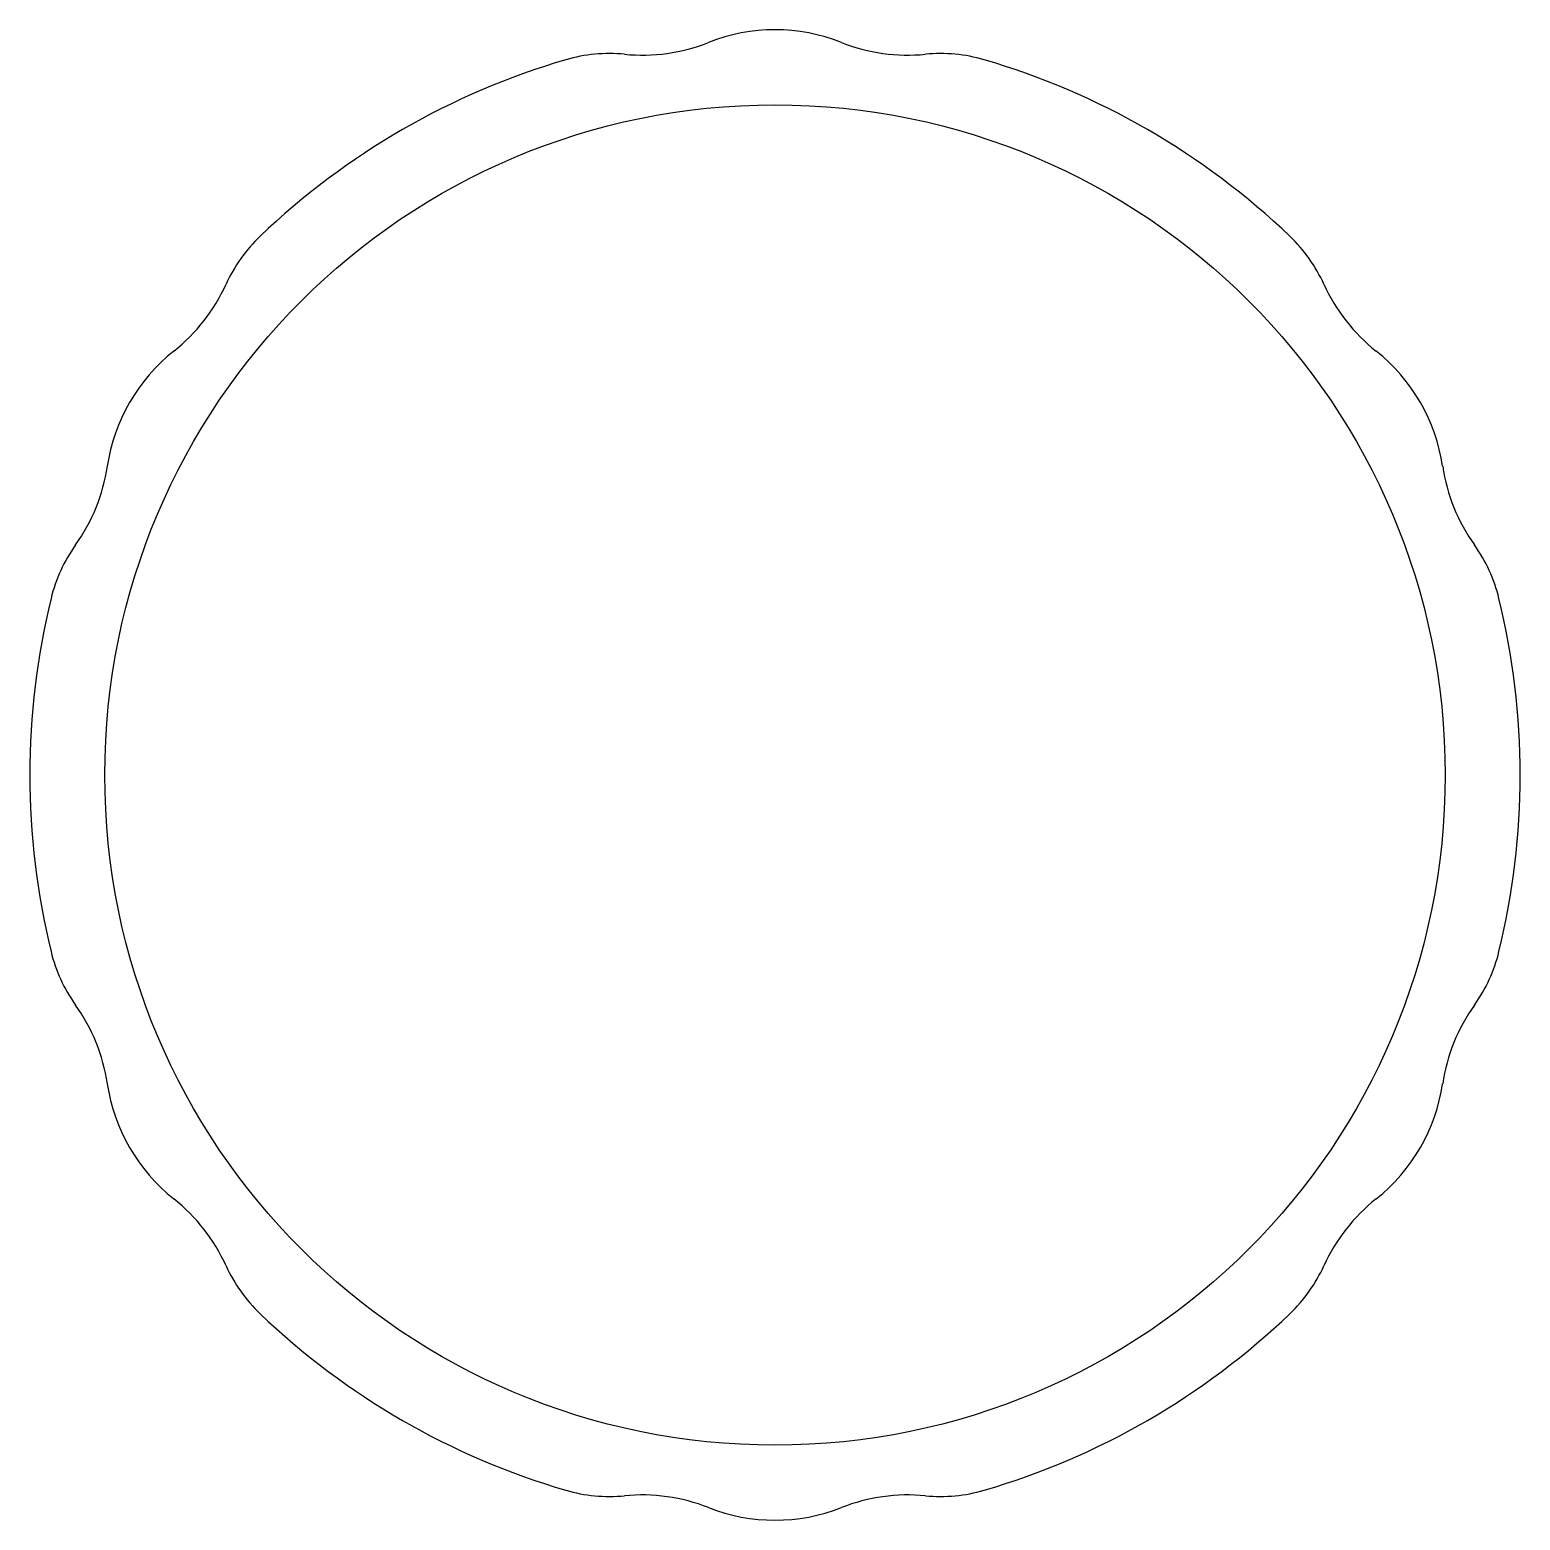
# Model space of a CAD drawing. Extents: x 609 to 637.8, y 723.4 to 752.2.
import ezdxf

# ---------------------------------------------------------------- set-up
doc = ezdxf.new("R2010")
doc.units = 0
doc.layers.get('0').update_dxf_attribs({"linetype": 'CONTINUOUS'})

msp = doc.modelspace()

# ---------------------------------------------------------------- linework, layer by layer
msp.add_circle((623.402, 737.836), 12.95)
for centre, radius, start, end in [((620.833, 755.247), 3.5, 264.4419, 291.5325), ((623.402, 748.736), 3.5, 68.4675, 111.5325), ((625.971, 755.247), 3.5, 248.4675, 275.5581), ((620.203, 748.778), 3, 84.4419, 106.2956), ((626.601, 748.778), 3, 73.7044, 95.5581), ((623.402, 737.836), 14.4, 106.2956, 133.7044), ((623.402, 737.836), 14.4, 46.2956, 73.7044), ((615.525, 746.077), 3, 133.7044, 155.5581), ((631.279, 746.077), 3, 24.4419, 46.2956), ((609.608, 748.767), 3.5, 308.4675, 335.5581), ((637.196, 748.767), 3.5, 204.4419, 231.5325), ((613.962, 743.286), 3.5, 128.4675, 171.5325), ((632.842, 743.286), 3.5, 8.4675, 51.5325), ((607.039, 744.317), 3.5, 324.4419, 351.5325), ((639.766, 744.317), 3.5, 188.4675, 215.5581), ((612.327, 740.537), 3, 144.4419, 166.2956), ((634.478, 740.537), 3, 13.7044, 35.5581), ((623.402, 737.836), 14.4, 166.2956, 193.7044), ((623.402, 737.836), 14.4, 346.2956, 13.7044), ((612.327, 735.135), 3, 193.7044, 215.5581), ((634.478, 735.135), 3, 324.4419, 346.2956), ((607.039, 731.355), 3.5, 8.4675, 35.5581), ((639.766, 731.355), 3.5, 144.4419, 171.5325), ((613.962, 732.386), 3.5, 188.4675, 231.5325), ((632.842, 732.386), 3.5, 308.4675, 351.5325), ((609.608, 726.905), 3.5, 24.4419, 51.5325), ((637.196, 726.905), 3.5, 128.4675, 155.5581), ((615.525, 729.595), 3, 204.4419, 226.2956), ((631.279, 729.595), 3, 313.7044, 335.5581), ((623.402, 737.836), 14.4, 226.2956, 253.7044), ((623.402, 737.836), 14.4, 286.2956, 313.7044), ((620.203, 726.894), 3, 253.7044, 275.5581), ((620.833, 720.424), 3.5, 68.4675, 95.5581), ((625.971, 720.424), 3.5, 84.4419, 111.5325), ((626.601, 726.894), 3, 264.4419, 286.2956), ((623.402, 726.936), 3.5, 248.4675, 291.5325)]:
    msp.add_arc(centre, radius, start, end)

doc.saveas('drawing.dxf')
